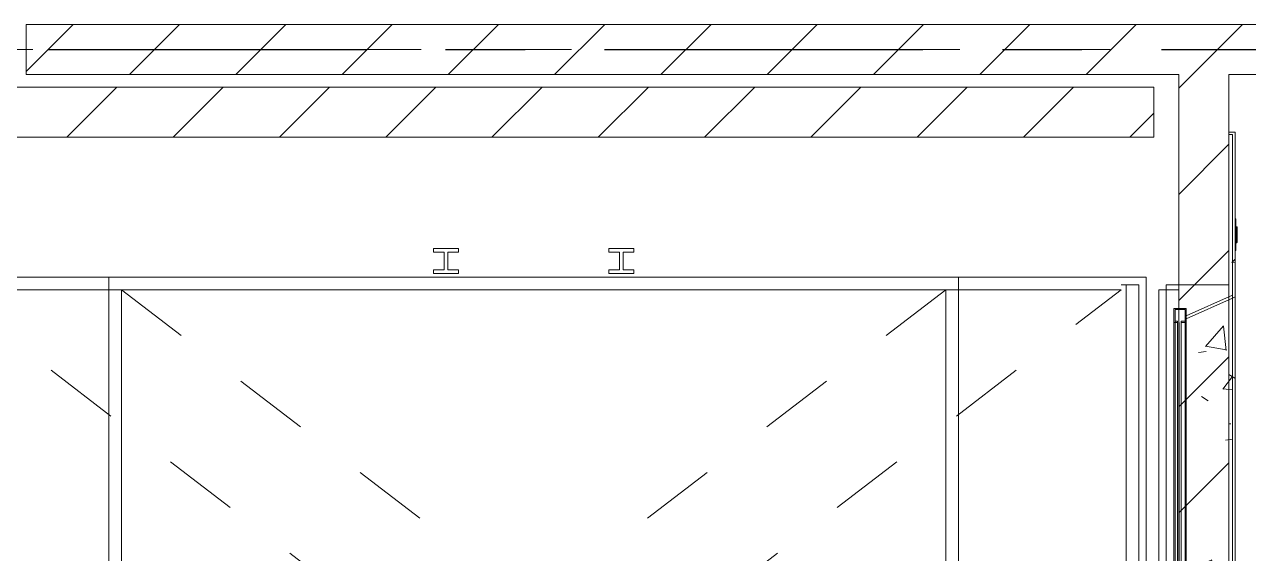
# Model space of a CAD drawing. Header units: millimetres. Extents: x -4000 to 187956, y -58990 to 162485.
# Drawn here: x 123543 to 128428, y 13437 to 15550 of the extents above; entities that cross this region are included whole.
import ezdxf

# ---------------------------------------------------------------- set-up
doc = ezdxf.new("R2010")
doc.units = ezdxf.units.MM
for name, pattern in [('Dash', [600, 300, -300]), ('Dash_2_', [635, 317.5, -317.5]), ('Grid Line', [2222.5, 1270, -317.5, 317.5, -317.5]), ('Grid Line 12_5mm', [2150, 1250, -300, 300, -300])]:
    doc.linetypes.add(name, pattern=pattern)
for name, color, linetype, lineweight in [('A-DETL-GENF', 92, 'Continuous', 9), ('A-DOOR', 31, 'Continuous', 13), ('A-DOOR-HDLN', 31, 'Dash_2_', 13), ('A-WALL', 113, 'Continuous', 13), ('A-WALL-PATT', 111, 'Continuous', 13), ('S-GRID', 1, 'Continuous', 30)]:
    doc.layers.add(name, color=color, linetype=linetype, lineweight=lineweight)
pattern_1 = [(45, (0, 0), (-212.13203, 212.13203), [])]

# ---------------------------------------------------------------- blocks, each defined once
blk = doc.blocks.new('VSC-THANG MÁY 2 - 3060x4090-335206-FFS - TANG 1')
at = {"layer": 'A-DETL-GENF', "color": 250}
for p, q in [((-1620, 2390), (-1605, 2390)), ((-1620, 2290), (-1620, 2390)), ((-1605, 2347.5), (-1605, 2390)), ((-1605, 2347.5), (-1535, 2347.5)), ((-1535, 2390), (-1535, 2347.5)), ((-1535, 2390), (-1520, 2390)), ((-1520, 2390), (-1520, 2290)), ((-1605, 2290), (-1605, 2332.5)), ((-1605, 2332.5), (-1535, 2332.5)), ((-1535, 2332.5), (-1535, 2290)), ((-1605, 2290), (-1620, 2290)), ((-1520, 2290), (-1535, 2290))]:
    blk.add_line(p, q, dxfattribs=at)
at = {"layer": 'A-DOOR', "lineweight": 9}
blk.add_line((1605, 4335), (-1455, 4335), dxfattribs=at)
at = {"layer": 'A-DOOR-HDLN', "linetype": 'Continuous', "lineweight": 9}
for p, q in [((1655, 4385), (-1505, 4385)), ((-1505, 4385), (-1505, 245)), ((-1455, 345), (-1455, 4335))]:
    blk.add_line(p, q, dxfattribs=at)
at = {"layer": 'A-DOOR-HDLN', "color": 5, "linetype": 'Dash', "lineweight": 15}
for p, q in [((-1455, 4335), (1605, 345)), ((1605, 4335), (-1455, 345))]:
    blk.add_line(p, q, dxfattribs=at)
blk = doc.blocks.new('VSC-THANG MÁY 2 - 3060x4090-V778-FFS - TANG 1')
at = {"layer": 'A-DOOR', "lineweight": 9}
h = blk.add_hatch(dxfattribs=at)
h.set_pattern_fill('FP_29', color=256, style=0, pattern_type=2)
h.set_pattern_definition([(322.528, (-12885, 108165.07), (-63.7548, -665.734), [73.55, -809.046]), (264.53, (-12885, 108165.1), (764.226, 128.79), [55.732, -613.048]), (9.565, (-12890.3, 108109.6), (700.4678, -536.9537), [64.584, -710.419]), (318.764, (-12681.8, 108165.1), (-168.169, -990.573), [109.674, -1206.419]), (6.066, (-12695.8, 108082.5), (989.697, -867.525), [97.033, -1067.36]), (260.365, (-12681.8, 108165.1), (989.706, -867.516), [83.729, -921.017]), (292.792, (-12732.6, 108072.25), (-409.058, -554.0287), [70.493, -775.42]), (233.56, (-12732.6, 108072.25), (736.752, -225.836), [57.39, -631.287]), (342.958, (-12766.7, 108026.1), (327.689, -779.8634), [64.216, -706.372]), (310.028, (-12885.01, 108165.07), (338.21994, -11.28834), [31.734, -595.261, 31.734, -1249.664]), (310.028, (-12885.01, 108165.07), (338.21994, -11.28834), [-658.73, -612.571, 31.734, -605.359]), (278.201, (-12885, 108165.07), (400.7246, -244.1681), [30.681, -324.475, 30.681, -796.312]), (278.201, (-12885, 108165.07), (400.7246, -244.1681), [-385.837, -561.556, 30.681, -204.075]), (235.11, (-12885, 108372.05), (-22.91264, -495.4734), [31.494, -207.094, 31.494, -1700.653]), (235.11, (-12885, 108372.05), (-22.91264, -495.4734), [-270.081, -712.9, 31.494, -956.259]), (224.913, (-12885, 108464.87), (101.7087, -541.2912), [31.985, -283.018, 31.985, -1182.474]), (224.913, (-12885, 108464.87), (101.7087, -541.2912), [-346.988, -470.082, 31.985, -680.407])])
h.paths.add_polyline_path([(-1433, -100), (1583, -100), (1500.6, 85), (-1350.6, 85)])
h = blk.add_hatch(dxfattribs=at)
h.set_pattern_fill('FP_30', color=256, style=0, pattern_type=2)
h.set_pattern_definition([(320, (-12885, 128264.8), (-63.7558, -728.7365), [76.2, -838.2]), (265, (-12885, 128264.8), (764.2276, 140.9716), [60.96, -670.56]), (10.451, (-12890.3, 128204.06), (700.4668, -587.77), [64.76, -712.36]), (316.184, (-12681.8, 128264.8), (-168.171, -1084.316), [114.3, -1257.3]), (6.636, (-12695.8, 128174.4), (989.71, -949.61), [97.14, -1068.54]), (261.184, (-12681.8, 128264.8), (989.701, -949.621), [91.44, -1005.84]), (291, (-12732.6, 128163.2), (-409.0606, -606.458), [76.2, -838.2]), (236, (-12732.6, 128163.2), (736.753, -247.2083), [60.96, -670.56]), (341.451, (-12766.7, 128112.65), (327.6855, -853.6683), [64.76, -712.36]), (307.5, (-12885, 128264.8), (338.2201, -12.3547), [33.528, -628.904, 33.528, -1320.292]), (307.5, (-12885, 128264.8), (338.2201, -12.3547), [-695.96, -647.192, 33.528, -639.572]), (277.5, (-12885, 128264.8), (400.7221, -267.2789), [33.528, -354.584, 33.528, -870.204]), (277.5, (-12885, 128264.8), (400.7221, -267.2789), [-421.64, -613.664, 33.528, -223.012]), (237.5, (-12885, 128491.36), (-22.91534, -542.36333), [33.528, -220.472, 33.528, -1810.512]), (237.5, (-12885, 128491.36), (-22.91534, -542.36333), [-287.528, -758.952, 33.528, -1018.032]), (227.5, (-12885, 128592.96), (101.7071, -592.517), [33.528, -296.672, 33.528, -1239.52]), (227.5, (-12885, 128592.96), (101.7071, -592.517), [-363.728, -492.76, 33.528, -713.232])])
h.paths.add_polyline_path([(-2085, -110), (2235, -110), (2235, -85), (-2085, -85)])
at = {"layer": 'A-DETL-GENF', "color": 250}
for p, q in [((1670, 2390), (1670, 2290)), ((1685, 2390), (1670, 2390)), ((1685, 2390), (1685, 2347.5)), ((1755, 2347.5), (1685, 2347.5)), ((1770, 2390), (1755, 2390)), ((1755, 2347.5), (1755, 2390)), ((1770, 2290), (1770, 2390)), ((1755, 2332.5), (1685, 2332.5)), ((1685, 2332.5), (1685, 2290)), ((1755, 2290), (1755, 2332.5)), ((1670, 2290), (1685, 2290)), ((1755, 2290), (1770, 2290))]:
    blk.add_line(p, q, dxfattribs=at)
at = {"layer": 'A-DOOR', "lineweight": 9}
blk.add_line((1605, 4335), (-1455, 4335), dxfattribs=at)
at = {"layer": 'A-DOOR', "color": 5, "lineweight": 15}
for p, q in [((-1380.9, 135), (1530.9, 135)), ((1530.9, 135), (1530.9, 115)), ((2235, -85), (2235, -110)), ((2235, -110), (-2085, -110)), ((1761.5, -110), (1761.5, -113.2)), ((1888.5, -113.2), (1761.5, -113.2)), ((1793.3, -113.2), (1793.3, -116.4)), ((1793.3, -116.4), (1797.5, -116.4)), ((1793.4, -116.4), (1793.4, -118.5)), ((1793.4, -118.5), (1794.5, -118.5)), ((1793.4, -118.5), (1856.9, -118.5)), ((1794.8, -113.2), (1794.8, -114.8)), ((1797.7, -116.4), (1802.5, -116.4)), ((1802.7, -116.4), (1809.1, -116.4)), ((1816.8, -116.4), (1809.3, -116.4)), ((1809.3, -116.4), (1816.8, -116.4)), ((1825, -116.4), (1817, -116.4)), ((1856.9, -116.4), (1825.2, -116.4)), ((1855.2, -114.8), (1855.2, -113.2)), ((1855.7, -116.4), (1856.8, -116.4)), ((1855.9, -118.5), (1856.9, -118.5)), ((1856.8, -116.4), (1856.8, -113.2)), ((1856.9, -118.5), (1856.9, -116.4)), ((1888.5, -113.2), (1888.5, -110))]:
    blk.add_line(p, q, dxfattribs=at)
at = {"layer": 'A-DOOR', "color": 171, "lineweight": 15}
for p, q in [((1525.9, 130), (-1375.9, 130)), ((1480, 130), (-1330, 130)), ((1480, 120), (-1330, 120)), ((1475, 135), (-1325, 135)), ((1475, 130), (1475, 135)), ((1475, 135), (1530.9, 135)), ((1475, 130), (1475, 135)), ((1525.9, 130), (1480, 130)), ((1480, 130), (1480, 120)), ((1525.9, 115), (1525.9, 130)), ((1525.9, 115), (1525.9, 130)), ((1530.9, 135), (1530.9, 115)), ((1530.9, 115), (1530.9, 85)), ((1530.9, 85), (-1380.9, 85)), ((1500.6, 85), (1583, -100)), ((-2085, -85), (2235, -85)), ((2225, -100), (2225, -85)), ((2225, -100), (2225, -85)), ((2235, -85), (2235, -110)), ((-2075, -100), (2225, -100)), ((1583, -100), (-1433, -100)), ((1576.5, -110), (-1426.5, -110)), ((1576.5, -110), (1572.1, -100)), ((1576.5, -110), (1572.1, -100)), ((1761.5, -110), (1576.5, -110)), ((1583, -100), (2225, -100)), ((1761.5, -110), (1888.5, -110)), ((1761.5, -110), (1761.5, -113.2)), ((1761.5, -113.2), (1793.3, -113.2)), ((1793.3, -110), (1793.3, -113.2)), ((1793.3, -113.2), (1793.3, -116.4)), ((1793.3, -116.4), (1794.3, -116.4)), ((1793.3, -116.4), (1794.3, -116.4)), ((1797.4, -116.4), (1793.4, -116.4)), ((1794.5, -116.4), (1793.4, -116.4)), ((1794.5, -118.5), (1808.6, -118.5)), ((1794.8, -110), (1794.8, -113.2)), ((1794.8, -114.8), (1795.9, -114.8)), ((1794.8, -114.8), (1798.7, -114.8)), ((1802.5, -116.4), (1797.7, -116.4)), ((1798.9, -114.8), (1802.4, -114.8)), ((1809.1, -116.4), (1802.7, -116.4)), ((1804.1, -114.8), (1809.1, -114.8)), ((1808.7, -118.5), (1806.1, -118.5)), ((1808.7, -118.5), (1806.1, -118.5)), ((1841.1, -118.5), (1809.2, -118.5)), ((1841.1, -118.5), (1809.2, -118.5)), ((1811, -114.8), (1816.8, -114.8)), ((1817, -116.4), (1825, -116.4)), ((1817.2, -114.8), (1832.8, -114.8)), ((1825.2, -116.4), (1833.2, -116.4)), ((1833.2, -114.8), (1840.1, -114.8)), ((1833.4, -116.4), (1840.9, -116.4)), ((1840.9, -114.8), (1846.3, -114.8)), ((1841.1, -116.4), (1847.5, -116.4)), ((1844.2, -118.5), (1841.7, -118.5)), ((1844.2, -118.5), (1841.7, -118.5)), ((1841.7, -118.5), (1855.9, -118.5)), ((1847.6, -114.8), (1852.7, -114.8)), ((1847.7, -116.4), (1852.5, -116.4)), ((1852.7, -116.4), (1855.7, -116.4)), ((1854.1, -114.8), (1855.2, -114.8)), ((1854.1, -114.8), (1855.2, -114.8)), ((1855.2, -113.2), (1855.2, -110)), ((1855.7, -116.4), (1856.8, -116.4)), ((1855.7, -116.4), (1856.8, -116.4)), ((1856.9, -116.4), (1855.9, -116.4)), ((1856.8, -113.2), (1856.8, -110)), ((1856.8, -113.2), (1888.5, -113.2)), ((1856.8, -116.4), (1856.8, -113.2)), ((1888.5, -110), (1888.5, -113.2)), ((2235, -110), (1888.5, -110))]:
    blk.add_line(p, q, dxfattribs=at)
at = {"layer": 'A-DOOR', "color": 161, "lineweight": 15}
for p, q in [((1480, 105), (-1330, 105)), ((1475, 120), (-1325, 120)), ((75, 115), (1475, 115)), ((1475, 113), (75, 113)), ((1475, 120), (1475, 130)), ((1475, 120), (1475, 130)), ((1480, 120), (1475, 120)), ((1475, 115), (1475, 113)), ((1480, 130), (1480, 120)), ((1480, 105), (1480, 90)), ((1525.9, 90), (1525.9, 115)), ((1525.9, 90), (1525.9, 115)), ((1530.9, 115), (1530.9, 85)), ((1525.9, 90), (-1375.9, 90)), ((1500.6, 85), (-1350.6, 85)), ((1480, 90), (-1330, 90)), ((1475, 85), (1475, 90)), ((1475, 85), (1475, 90)), ((1480, 90), (1525.9, 90)), ((1572.1, -100), (1489.7, 85)), ((1572.1, -100), (1489.7, 85)), ((1530.9, 85), (1500.6, 85)), ((1500.6, 85), (1583, -100)), ((2225, -85), (-2075, -85)), ((2235, -85), (2225, -85)), ((1793.3, -110), (1761.5, -110)), ((1793.3, -110), (1761.5, -110)), ((1793.3, -110), (1793.3, -113.2)), ((1797.5, -110), (1793.3, -110)), ((1793.3, -113.2), (1793.3, -116.4)), ((1793.3, -116.4), (1794.3, -116.4)), ((1793.3, -116.4), (1794.3, -116.4)), ((1794.8, -113.2), (1794.8, -114.8)), ((1794.8, -113.2), (1794.8, -114.8)), ((1797.3, -116.4), (1794.8, -116.4)), ((1795.9, -116.4), (1794.8, -116.4)), ((1795.9, -114.8), (1798.7, -114.8)), ((1797.3, -116.4), (1795.9, -116.4)), ((1802.5, -110), (1797.5, -110)), ((1802.4, -116.4), (1797.5, -116.4)), ((1802.4, -116.4), (1797.5, -116.4)), ((1798.9, -114.8), (1802.4, -114.8)), ((1816.8, -110), (1802.5, -110)), ((1809.1, -116.4), (1803.7, -116.4)), ((1808.6, -116.4), (1803.7, -116.4)), ((1804.1, -114.8), (1809.1, -114.8)), ((1806.1, -116.4), (1808.7, -116.4)), ((1806.1, -116.4), (1808.7, -116.4)), ((1809.2, -116.4), (1815.7, -116.4)), ((1809.2, -116.4), (1815.7, -116.4)), ((1809.3, -118.5), (1841.1, -118.5)), ((1816.8, -116.4), (1809.9, -116.4)), ((1811, -114.8), (1816.8, -114.8)), ((1840.9, -110), (1816.8, -110)), ((1816.9, -116.4), (1825, -116.4)), ((1816.9, -116.4), (1825, -116.4)), ((1817.2, -114.8), (1818.8, -114.8)), ((1825, -116.4), (1817.2, -116.4)), ((1820.8, -114.8), (1819.6, -114.8)), ((1819.6, -114.8), (1820.8, -114.8)), ((1820.8, -113.3), (1820.8, -114.8)), ((1822.5, -114.8), (1820.8, -114.8)), ((1820.8, -114.8), (1822.5, -114.8)), ((1822.5, -114.8), (1822.5, -113.2)), ((1822.5, -113.2), (1822.5, -114.8)), ((1822.5, -113.2), (1822.5, -114.8)), ((1822.5, -114.8), (1827.1, -114.8)), ((1827.1, -114.8), (1822.5, -114.8)), ((1825.2, -116.4), (1833.3, -116.4)), ((1825.2, -116.4), (1833.3, -116.4)), ((1832.8, -116.4), (1825.2, -116.4)), ((1827.5, -113.2), (1827.5, -114.4)), ((1827.5, -113.2), (1827.5, -114.4)), ((1827.5, -113.2), (1827.5, -114.4)), ((1827.5, -114.8), (1829.2, -114.8)), ((1829.2, -114.8), (1827.5, -114.8)), ((1829.2, -113.2), (1829.2, -114.8)), ((1829.2, -114.8), (1830.4, -114.8)), ((1830.4, -114.8), (1829.2, -114.8)), ((1830.4, -113.2), (1830.4, -114.8)), ((1830.4, -114.8), (1832.8, -114.8)), ((1833.2, -114.8), (1840.1, -114.8)), ((1840.1, -116.4), (1833.4, -116.4)), ((1833.5, -116.4), (1838.7, -116.4)), ((1833.5, -116.4), (1841, -116.4)), ((1838.7, -116.4), (1841, -116.4)), ((1856.8, -110), (1840.9, -110)), ((1840.9, -114.8), (1846.3, -114.8)), ((1846.3, -116.4), (1841.1, -116.4)), ((1841.7, -116.4), (1844.2, -116.4)), ((1841.7, -116.4), (1844.2, -116.4)), ((1846.3, -116.4), (1841.8, -116.4)), ((1847.6, -114.8), (1852.7, -114.8)), ((1852.7, -116.4), (1847.8, -116.4)), ((1851.1, -116.4), (1847.8, -116.4)), ((1852.7, -116.4), (1851.1, -116.4)), ((1855.2, -116.4), (1852.9, -116.4)), ((1855.2, -116.4), (1852.9, -116.4)), ((1855.2, -114.8), (1855.2, -113.2)), ((1855.2, -114.8), (1855.2, -113.2)), ((1855.7, -116.4), (1856.8, -116.4)), ((1855.7, -116.4), (1856.8, -116.4)), ((1888.5, -110), (1856.8, -110)), ((1856.8, -113.2), (1856.8, -110)), ((1888.5, -110), (1856.8, -110)), ((1856.8, -116.4), (1856.8, -113.2))]:
    blk.add_line(p, q, dxfattribs=at)
at = {"layer": 'A-DOOR', "color": 151, "lineweight": 15}
for p, q in [((1475, 105), (-1325, 105)), ((75, 115), (1475, 115)), ((75, 113), (1475, 113)), ((1475, 115), (1475, 113)), ((1475, 90), (1475, 105)), ((1475, 105), (1480, 105)), ((1475, 90), (1475, 105)), ((1480, 105), (1480, 90)), ((1489.7, 85), (-1339.7, 85)), ((1475, 85), (-1325, 85)), ((1500.6, 85), (1475, 85)), ((1489.7, 85), (1500.6, 85)), ((1794.3, -110), (1793.3, -110)), ((1794.3, -110), (1793.3, -110)), ((1793.3, -110), (1793.3, -113.2)), ((1793.3, -116.4), (1794.3, -116.4)), ((1802.4, -110), (1794.8, -110)), ((1795.9, -110), (1794.8, -110)), ((1794.8, -110), (1794.8, -113.2)), ((1794.8, -110), (1794.8, -113.2)), ((1794.8, -110), (1795.9, -110)), ((1794.8, -110), (1802.4, -110)), ((1794.8, -114.8), (1795.9, -114.8)), ((1794.8, -114.8), (1795.9, -114.8)), ((1794.8, -114.8), (1795.9, -114.8)), ((1794.8, -114.8), (1795.9, -114.8)), ((1797.4, -116.4), (1795.6, -116.4)), ((1795.6, -116.4), (1797.5, -116.4)), ((1795.6, -116.4), (1797.5, -116.4)), ((1802.5, -116.4), (1797.7, -116.4)), ((1797.7, -116.4), (1802.5, -116.4)), ((1797.7, -116.4), (1802.5, -116.4)), ((1808.6, -116.4), (1803.6, -116.4)), ((1803.6, -116.4), (1808.6, -116.4)), ((1803.6, -116.4), (1808.6, -116.4)), ((1809.1, -110), (1803.7, -110)), ((1803.7, -110), (1809.1, -110)), ((1816.8, -110), (1809.9, -110)), ((1809.9, -110), (1816.8, -110)), ((1815.6, -116.4), (1809.9, -116.4)), ((1832.8, -110), (1817.2, -110)), ((1817.2, -110), (1832.8, -110)), ((1825, -116.4), (1817.2, -116.4)), ((1819.6, -110), (1819.6, -113.2)), ((1819.6, -110), (1819.6, -113.2)), ((1819.6, -114.8), (1820.7, -114.8)), ((1820.8, -110), (1820.8, -112.6)), ((1820.8, -110), (1820.8, -112.6)), ((1822.5, -113.2), (1820.9, -113.2)), ((1820.9, -113.2), (1822.5, -113.2)), ((1821.2, -113.2), (1821.2, -114.8)), ((1822.5, -114.8), (1821.2, -114.8)), ((1821.2, -114.8), (1822.5, -114.8)), ((1822.5, -111.5), (1822.5, -110)), ((1822.5, -110), (1822.5, -111.5)), ((1822.5, -110), (1822.5, -111.5)), ((1822.5, -111.5), (1822.5, -110)), ((1822.5, -110), (1822.5, -111.5)), ((1822.5, -110), (1822.5, -111.5)), ((1822.5, -113.2), (1822.5, -111.9)), ((1822.5, -111.9), (1822.5, -113.2)), ((1822.5, -111.9), (1822.5, -113.2)), ((1822.5, -113.2), (1822.5, -111.9)), ((1822.5, -111.9), (1822.5, -113.2)), ((1822.5, -111.9), (1822.5, -113.2)), ((1822.5, -113.2), (1822.5, -114.8)), ((1822.5, -113.2), (1827.5, -113.2)), ((1827.5, -113.2), (1822.5, -113.2)), ((1822.5, -114.8), (1827.1, -114.8)), ((1832.8, -116.4), (1825.2, -116.4)), ((1827.5, -110), (1827.5, -113.2)), ((1827.5, -110), (1827.5, -113.2)), ((1827.5, -110), (1827.5, -113.2)), ((1827.5, -110), (1827.5, -113.2)), ((1827.5, -110), (1827.5, -113.2)), ((1827.5, -110), (1827.5, -113.2)), ((1827.5, -113.2), (1827.5, -114.4)), ((1827.5, -114.8), (1828.8, -114.8)), ((1828.8, -114.8), (1827.5, -114.8)), ((1827.6, -113.2), (1829.1, -113.2)), ((1829.1, -113.2), (1827.6, -113.2)), ((1828.8, -113.4), (1828.8, -114.8)), ((1829.2, -110), (1829.2, -112.2)), ((1829.2, -110), (1829.2, -112.2)), ((1829.2, -113.2), (1830.4, -113.2)), ((1830.4, -113.2), (1829.2, -113.2)), ((1829.3, -114.8), (1830.4, -114.8)), ((1830.4, -110), (1830.4, -111.5)), ((1830.4, -110), (1830.4, -111.5)), ((1840.1, -110), (1833.2, -110)), ((1833.2, -110), (1840.1, -110)), ((1840.1, -116.4), (1833.4, -116.4)), ((1846.3, -110), (1840.9, -110)), ((1840.9, -110), (1846.3, -110)), ((1846.4, -116.4), (1841.7, -116.4)), ((1841.8, -116.4), (1846.4, -116.4)), ((1841.8, -116.4), (1846.4, -116.4)), ((1855.2, -110), (1847.6, -110)), ((1847.6, -110), (1855.2, -110)), ((1852.5, -116.4), (1847.6, -116.4)), ((1847.7, -116.4), (1852.5, -116.4)), ((1847.7, -116.4), (1852.5, -116.4)), ((1854.4, -116.4), (1852.7, -116.4)), ((1852.7, -116.4), (1854.4, -116.4)), ((1852.7, -116.4), (1854.4, -116.4)), ((1855.2, -110), (1854.1, -110)), ((1854.1, -110), (1855.2, -110)), ((1854.1, -114.8), (1855.2, -114.8)), ((1854.1, -114.8), (1855.2, -114.8)), ((1854.1, -114.8), (1855.2, -114.8)), ((1854.1, -114.8), (1855.2, -114.8)), ((1855.2, -113.2), (1855.2, -111)), ((1855.2, -113.2), (1855.2, -111)), ((1856.8, -110), (1855.7, -110)), ((1856.8, -110), (1855.7, -110)), ((1855.7, -116.4), (1856.8, -116.4)), ((1856.8, -113.2), (1856.8, -110))]:
    blk.add_line(p, q, dxfattribs=at)
at = {"layer": 'A-DOOR', "color": 255, "lineweight": 15}
for p, q in [((1794.3, -110), (1793.3, -110)), ((1794.3, -110), (1793.3, -110)), ((1794.8, -113.2), (1794.8, -114.8)), ((1795.9, -116.4), (1794.8, -116.4)), ((1795.9, -116.4), (1794.8, -116.4)), ((1798.9, -110), (1795.9, -110)), ((1795.9, -110), (1798.9, -110)), ((1797.3, -116.4), (1795.9, -116.4)), ((1797.3, -116.4), (1795.9, -116.4)), ((1797.3, -114.8), (1798.7, -114.8)), ((1797.3, -114.8), (1798.7, -114.8)), ((1798.9, -116.4), (1797.5, -116.4)), ((1798.9, -116.4), (1797.5, -116.4)), ((1802.4, -110), (1798.9, -110)), ((1798.9, -110), (1802.4, -110)), ((1798.9, -114.8), (1802.4, -114.8)), ((1798.9, -114.8), (1802.4, -114.8)), ((1802.4, -116.4), (1798.9, -116.4)), ((1802.4, -116.4), (1798.9, -116.4)), ((1809.1, -110), (1803.7, -110)), ((1803.7, -110), (1809.1, -110)), ((1808.6, -116.4), (1803.7, -116.4)), ((1808.7, -116.4), (1804.4, -116.4)), ((1805.1, -114.8), (1809.1, -114.8)), ((1805.1, -114.8), (1809.1, -114.8)), ((1816.8, -110), (1809.9, -110)), ((1809.9, -110), (1816.8, -110)), ((1815.6, -116.4), (1809.9, -116.4)), ((1809.9, -116.4), (1815.6, -116.4)), ((1809.9, -116.4), (1815.6, -116.4)), ((1811.7, -114.8), (1816.8, -114.8)), ((1811.7, -114.8), (1816.8, -114.8)), ((1819.6, -110), (1817.2, -110)), ((1817.2, -110), (1819.6, -110)), ((1817.2, -114.8), (1818.8, -114.8)), ((1817.2, -114.8), (1818.8, -114.8)), ((1825, -116.4), (1817.2, -116.4)), ((1817.2, -116.4), (1825, -116.4)), ((1817.2, -116.4), (1825, -116.4)), ((1820.8, -110), (1819.6, -110)), ((1819.6, -110), (1820.8, -110)), ((1820.8, -110), (1819.6, -110)), ((1819.6, -110), (1820.8, -110)), ((1822.5, -110), (1820.8, -110)), ((1820.8, -110), (1822.5, -110)), ((1822.5, -110), (1820.8, -110)), ((1820.8, -110), (1822.5, -110)), ((1821.2, -110), (1821.2, -112.3)), ((1821.2, -110), (1821.2, -112.3)), ((1822.5, -113.2), (1821.2, -113.2)), ((1821.2, -113.2), (1822.5, -113.2)), ((1822.5, -114.8), (1821.2, -114.8)), ((1821.2, -114.8), (1822.5, -114.8)), ((1822.5, -110), (1827.5, -110)), ((1827.5, -110), (1822.5, -110)), ((1822.5, -110), (1822.5, -111.5)), ((1822.5, -110), (1827.5, -110)), ((1827.5, -110), (1822.5, -110)), ((1822.5, -110), (1822.5, -111.5)), ((1822.5, -111.9), (1822.5, -113.2)), ((1822.5, -111.9), (1822.5, -113.2)), ((1822.5, -113.2), (1822.5, -114.8)), ((1825, -116.4), (1825, -114.8)), ((1832.8, -116.4), (1825.2, -116.4)), ((1825.2, -116.4), (1832.8, -116.4)), ((1825.2, -116.4), (1832.8, -116.4)), ((1827.5, -110), (1829.2, -110)), ((1829.2, -110), (1827.5, -110)), ((1827.5, -110), (1827.5, -113.2)), ((1827.5, -110), (1829.2, -110)), ((1829.2, -110), (1827.5, -110)), ((1827.5, -110), (1827.5, -113.2)), ((1827.5, -113.2), (1827.5, -114.4)), ((1827.5, -114.8), (1828.8, -114.8)), ((1828.8, -114.8), (1827.5, -114.8)), ((1828.8, -110), (1828.8, -112.5)), ((1828.8, -110), (1828.8, -112.5)), ((1829.2, -110), (1830.4, -110)), ((1830.4, -110), (1829.2, -110)), ((1829.2, -110), (1830.4, -110)), ((1830.4, -110), (1829.2, -110)), ((1832.8, -110), (1830.4, -110)), ((1830.4, -110), (1832.8, -110)), ((1830.4, -114.8), (1832.8, -114.8)), ((1830.4, -114.8), (1832.8, -114.8)), ((1840.1, -110), (1833.2, -110)), ((1833.2, -110), (1840.1, -110)), ((1833.2, -114.8), (1834.7, -114.8)), ((1833.2, -114.8), (1834.7, -114.8)), ((1840.1, -116.4), (1833.4, -116.4)), ((1833.4, -116.4), (1840.1, -116.4)), ((1833.4, -116.4), (1840.1, -116.4)), ((1835.2, -114.8), (1840.1, -114.8)), ((1835.2, -114.8), (1840.1, -114.8)), ((1846.3, -110), (1840.9, -110)), ((1840.9, -110), (1846.3, -110)), ((1845.6, -116.4), (1841.7, -116.4)), ((1846.3, -116.4), (1841.8, -116.4)), ((1842.7, -114.8), (1846.3, -114.8)), ((1842.7, -114.8), (1846.3, -114.8)), ((1845.6, -114.8), (1845.6, -116.4)), ((1851.1, -110), (1847.6, -110)), ((1847.6, -110), (1851.1, -110)), ((1847.7, -114.8), (1851.1, -114.8)), ((1847.7, -114.8), (1851.1, -114.8)), ((1851.1, -116.4), (1847.8, -116.4)), ((1851.1, -116.4), (1847.8, -116.4)), ((1854.1, -110), (1851.1, -110)), ((1851.1, -110), (1854.1, -110)), ((1852.7, -116.4), (1851.1, -116.4)), ((1852.7, -116.4), (1851.1, -116.4)), ((1854.1, -116.4), (1852.9, -116.4)), ((1854.1, -116.4), (1852.9, -116.4)), ((1855.2, -116.4), (1854.1, -116.4)), ((1855.2, -116.4), (1854.1, -116.4)), ((1855.2, -114.8), (1855.2, -113.2)), ((1856.8, -110), (1855.7, -110)), ((1856.8, -110), (1855.7, -110))]:
    blk.add_line(p, q, dxfattribs=at)
at = {"layer": 'A-DOOR', "color": 50, "lineweight": 15}
for p, q in [((1794.3, -110), (1793.3, -110)), ((1795.9, -110), (1794.8, -110)), ((1795.9, -110), (1794.8, -110)), ((1795.9, -110), (1794.8, -110)), ((1795.9, -110), (1794.8, -110)), ((1794.8, -110), (1795.9, -110)), ((1794.8, -110), (1795.9, -110)), ((1794.8, -110), (1794.8, -113.2)), ((1795.9, -110), (1794.8, -110)), ((1795.9, -110), (1794.8, -110)), ((1794.8, -110), (1795.9, -110)), ((1794.8, -110), (1795.9, -110)), ((1794.8, -114.8), (1795.9, -114.8)), ((1794.8, -114.8), (1795.9, -114.8)), ((1797.3, -116.4), (1794.8, -116.4)), ((1797.3, -116.4), (1794.8, -116.4)), ((1797.5, -110), (1795.6, -110)), ((1797.5, -110), (1795.6, -110)), ((1802.5, -110), (1795.6, -110)), ((1797.5, -110), (1795.6, -110)), ((1797.5, -110), (1795.6, -110)), ((1795.6, -116.4), (1797.5, -116.4)), ((1795.6, -116.4), (1797.5, -116.4)), ((1795.6, -116.4), (1797.5, -116.4)), ((1802.5, -110), (1795.9, -110)), ((1802.4, -110), (1795.9, -110)), ((1798.9, -110), (1795.9, -110)), ((1802.4, -110), (1795.9, -110)), ((1798.9, -110), (1795.9, -110)), ((1795.9, -110), (1798.9, -110)), ((1795.9, -110), (1798.9, -110)), ((1798.9, -110), (1795.9, -110)), ((1798.9, -110), (1795.9, -110)), ((1795.9, -110), (1798.9, -110)), ((1795.9, -110), (1798.9, -110)), ((1802.5, -110), (1795.9, -110)), ((1797.3, -114.8), (1798.7, -114.8)), ((1797.3, -114.8), (1798.7, -114.8)), ((1797.3, -114.8), (1798.7, -114.8)), ((1797.3, -114.8), (1798.7, -114.8)), ((1802.5, -110), (1797.5, -110)), ((1802.5, -110), (1797.5, -110)), ((1802.5, -110), (1797.5, -110)), ((1802.5, -110), (1797.5, -110)), ((1797.5, -113.2), (1798.9, -113.2)), ((1802.4, -116.4), (1797.5, -116.4)), ((1802.4, -116.4), (1797.5, -116.4)), ((1797.7, -116.4), (1802.5, -116.4)), ((1797.7, -116.4), (1802.5, -116.4)), ((1797.7, -116.4), (1802.5, -116.4)), ((1802.4, -110), (1798.9, -110)), ((1802.4, -110), (1798.9, -110)), ((1798.9, -110), (1802.4, -110)), ((1798.9, -110), (1802.4, -110)), ((1802.4, -110), (1798.9, -110)), ((1802.4, -110), (1798.9, -110)), ((1798.9, -110), (1802.4, -110)), ((1798.9, -110), (1802.4, -110)), ((1798.9, -114.8), (1802.4, -114.8)), ((1798.9, -114.8), (1802.4, -114.8)), ((1798.9, -114.8), (1802.4, -114.8)), ((1798.9, -114.8), (1802.4, -114.8)), ((1801.3, -113.2), (1802.5, -113.2)), ((1809.1, -110), (1803.6, -110)), ((1809.1, -110), (1803.6, -110)), ((1809.1, -110), (1803.6, -110)), ((1809.1, -110), (1803.6, -110)), ((1809.1, -110), (1803.6, -110)), ((1809.1, -110), (1803.7, -110)), ((1809.1, -110), (1803.7, -110)), ((1809.1, -110), (1803.7, -110)), ((1809.1, -110), (1803.7, -110)), ((1809.1, -110), (1803.7, -110)), ((1803.7, -110), (1809.1, -110)), ((1803.7, -110), (1809.1, -110)), ((1809.1, -110), (1803.7, -110)), ((1809.1, -110), (1803.7, -110)), ((1803.7, -110), (1809.1, -110)), ((1803.7, -110), (1809.1, -110)), ((1809.1, -110), (1803.7, -110)), ((1804.2, -116.4), (1808.6, -116.4)), ((1804.2, -116.4), (1808.6, -116.4)), ((1804.2, -116.4), (1808.6, -116.4)), ((1808.6, -116.4), (1804.3, -116.4)), ((1808.6, -116.4), (1804.3, -116.4)), ((1808.6, -116.4), (1804.3, -116.4)), ((1804.4, -113.2), (1805.8, -113.2)), ((1805.8, -113.2), (1804.4, -113.2)), ((1804.4, -113.2), (1805.8, -113.2)), ((1805.8, -113.2), (1804.4, -113.2)), ((1804.4, -113.2), (1805.8, -113.2)), ((1808.7, -116.4), (1804.4, -116.4)), ((1804.4, -116.4), (1808.7, -116.4)), ((1804.4, -116.4), (1808.7, -116.4)), ((1805.1, -114.8), (1809.1, -114.8)), ((1805.1, -114.8), (1809.1, -114.8)), ((1805.1, -114.8), (1809.1, -114.8)), ((1805.1, -114.8), (1809.1, -114.8)), ((1806.8, -113.2), (1809.1, -113.2)), ((1809.1, -113.2), (1806.8, -113.2)), ((1806.8, -113.2), (1809.1, -113.2)), ((1809.1, -113.2), (1806.8, -113.2)), ((1806.8, -113.2), (1809.1, -113.2)), ((1816.8, -110), (1809.9, -110)), ((1816.8, -110), (1809.9, -110)), ((1816.8, -110), (1809.9, -110)), ((1816.8, -110), (1809.9, -110)), ((1816.8, -110), (1809.9, -110)), ((1816.8, -110), (1809.9, -110)), ((1816.8, -110), (1809.9, -110)), ((1809.9, -110), (1816.8, -110)), ((1809.9, -110), (1816.8, -110)), ((1816.8, -110), (1809.9, -110)), ((1816.8, -110), (1809.9, -110)), ((1816.8, -110), (1809.9, -110)), ((1816.8, -110), (1809.9, -110)), ((1816.8, -110), (1809.9, -110)), ((1809.9, -110), (1816.8, -110)), ((1809.9, -110), (1816.8, -110)), ((1816.8, -110), (1809.9, -110)), ((1809.9, -113.2), (1812.3, -113.2)), ((1812.3, -113.2), (1809.9, -113.2)), ((1809.9, -113.2), (1812.3, -113.2)), ((1812.3, -113.2), (1809.9, -113.2)), ((1809.9, -113.2), (1812.3, -113.2)), ((1815.7, -116.4), (1809.9, -116.4)), ((1809.9, -116.4), (1815.7, -116.4)), ((1815.7, -116.4), (1809.9, -116.4)), ((1809.9, -116.4), (1815.7, -116.4)), ((1809.9, -116.4), (1815.6, -116.4)), ((1815.6, -116.4), (1809.9, -116.4)), ((1815.6, -116.4), (1809.9, -116.4)), ((1809.9, -116.4), (1815.6, -116.4)), ((1809.9, -116.4), (1815.6, -116.4)), ((1815.6, -116.4), (1809.9, -116.4)), ((1815.6, -116.4), (1809.9, -116.4)), ((1811.7, -114.8), (1816.8, -114.8)), ((1811.7, -114.8), (1816.8, -114.8)), ((1811.7, -114.8), (1816.8, -114.8)), ((1811.7, -114.8), (1816.8, -114.8)), ((1813.6, -113.2), (1816.8, -113.2)), ((1816.8, -113.2), (1813.6, -113.2)), ((1813.6, -113.2), (1816.8, -113.2)), ((1816.8, -113.2), (1813.6, -113.2)), ((1813.6, -113.2), (1816.8, -113.2)), ((1819.6, -110), (1817.2, -110)), ((1819.6, -110), (1817.2, -110)), ((1819.6, -110), (1817.2, -110)), ((1819.6, -110), (1817.2, -110)), ((1819.6, -110), (1817.2, -110)), ((1819.6, -110), (1817.2, -110)), ((1819.6, -110), (1817.2, -110)), ((1817.2, -110), (1819.6, -110)), ((1817.2, -110), (1819.6, -110)), ((1819.6, -110), (1817.2, -110)), ((1819.6, -110), (1817.2, -110)), ((1819.6, -110), (1817.2, -110)), ((1819.6, -110), (1817.2, -110)), ((1819.6, -110), (1817.2, -110)), ((1817.2, -110), (1819.6, -110)), ((1817.2, -110), (1819.6, -110)), ((1819.6, -110), (1817.2, -110)), ((1817.2, -113.2), (1819.6, -113.2)), ((1819.6, -113.2), (1817.2, -113.2)), ((1817.2, -113.2), (1819.6, -113.2)), ((1819.6, -113.2), (1817.2, -113.2)), ((1817.2, -113.2), (1819.6, -113.2)), ((1817.2, -114.8), (1818.8, -114.8)), ((1817.2, -114.8), (1818.8, -114.8)), ((1817.2, -114.8), (1818.8, -114.8)), ((1817.2, -114.8), (1818.8, -114.8)), ((1825, -116.4), (1817.2, -116.4)), ((1817.2, -116.4), (1825, -116.4)), ((1825, -116.4), (1817.2, -116.4)), ((1817.2, -116.4), (1825, -116.4)), ((1817.2, -116.4), (1825, -116.4)), ((1825, -116.4), (1817.2, -116.4)), ((1825, -116.4), (1817.2, -116.4)), ((1817.2, -116.4), (1825, -116.4)), ((1817.2, -116.4), (1825, -116.4)), ((1825, -116.4), (1817.2, -116.4)), ((1825, -116.4), (1817.2, -116.4)), ((1820.7, -110), (1819.6, -110)), ((1820.8, -110), (1819.6, -110)), ((1820.7, -110), (1819.6, -110)), ((1820.7, -110), (1819.6, -110)), ((1820.7, -110), (1819.6, -110)), ((1820.7, -110), (1819.6, -110)), ((1820.7, -110), (1819.6, -110)), ((1820.7, -110), (1819.6, -110)), ((1819.6, -110), (1820.7, -110)), ((1819.6, -110), (1820.7, -110)), ((1820.7, -110), (1819.6, -110)), ((1819.6, -110), (1820.7, -110)), ((1820.7, -110), (1819.6, -110)), ((1820.7, -110), (1819.6, -110)), ((1820.7, -110), (1819.6, -110)), ((1820.7, -110), (1819.6, -110)), ((1819.6, -110), (1820.7, -110)), ((1819.6, -110), (1820.7, -110)), ((1820.8, -110), (1819.6, -110)), ((1819.6, -114.8), (1820.7, -114.8)), ((1819.6, -114.8), (1820.7, -114.8)), ((1819.6, -114.8), (1820.7, -114.8)), ((1819.6, -114.8), (1820.7, -114.8)), ((1819.6, -114.8), (1820.7, -114.8)), ((1819.6, -114.8), (1820.7, -114.8)), ((1822.5, -110), (1821.2, -110)), ((1822.5, -110), (1821.2, -110)), ((1821.2, -110), (1822.5, -110)), ((1822.5, -110), (1821.2, -110)), ((1821.2, -110), (1822.5, -110)), ((1822.5, -110), (1821.2, -110)), ((1822.5, -110), (1821.2, -110)), ((1821.2, -110), (1822.5, -110)), ((1822.5, -110), (1821.2, -110)), ((1821.2, -110), (1822.5, -110)), ((1822.5, -110), (1821.2, -110)), ((1822.5, -110), (1821.2, -110)), ((1822.5, -110), (1821.2, -110)), ((1822.5, -110), (1821.2, -110)), ((1822.5, -110), (1821.2, -110)), ((1822.5, -110), (1821.2, -110)), ((1821.2, -110), (1822.5, -110)), ((1821.2, -110), (1822.5, -110)), ((1822.5, -110), (1821.2, -110)), ((1821.2, -110), (1822.5, -110)), ((1822.5, -110), (1821.2, -110)), ((1822.5, -110), (1821.2, -110)), ((1822.5, -110), (1821.2, -110)), ((1822.5, -110), (1821.2, -110)), ((1821.2, -110), (1822.5, -110)), ((1821.2, -110), (1822.5, -110)), ((1822.5, -110), (1821.2, -110)), ((1821.2, -113.2), (1822.5, -113.2)), ((1822.5, -113.2), (1821.2, -113.2)), ((1821.2, -113.2), (1822.5, -113.2)), ((1822.5, -113.2), (1821.2, -113.2)), ((1821.2, -113.2), (1822.5, -113.2)), ((1822.5, -113.2), (1821.2, -113.2)), ((1821.2, -113.2), (1822.5, -113.2)), ((1821.2, -114.8), (1822.5, -114.8)), ((1821.2, -114.8), (1822.5, -114.8)), ((1821.2, -114.8), (1822.5, -114.8)), ((1821.2, -114.8), (1822.5, -114.8)), ((1821.2, -114.8), (1822.5, -114.8)), ((1821.2, -114.8), (1822.5, -114.8)), ((1821.2, -114.8), (1822.5, -114.8)), ((1825, -110), (1822.5, -110)), ((1822.5, -110), (1822.5, -111.5)), ((1822.5, -110), (1822.5, -111.5)), ((1827.5, -110), (1822.5, -110)), ((1822.5, -110), (1822.5, -111.5)), ((1822.5, -110), (1822.5, -111.5)), ((1825, -110), (1822.5, -110)), ((1825, -110), (1822.5, -110)), ((1825, -110), (1822.5, -110)), ((1825, -110), (1822.5, -110)), ((1825, -110), (1822.5, -110)), ((1825, -110), (1822.5, -110)), ((1822.5, -110), (1825, -110)), ((1822.5, -110), (1825, -110)), ((1825, -110), (1822.5, -110)), ((1822.5, -110), (1825, -110)), ((1827.5, -110), (1822.5, -110)), ((1827.5, -110), (1822.5, -110)), ((1825, -110), (1822.5, -110)), ((1825, -110), (1822.5, -110)), ((1822.5, -110), (1825, -110)), ((1822.5, -110), (1827.5, -110)), ((1827.5, -110), (1822.5, -110)), ((1822.5, -111.9), (1822.5, -113.2)), ((1822.5, -111.9), (1822.5, -113.2)), ((1822.5, -111.9), (1822.5, -113.2)), ((1822.5, -111.9), (1822.5, -113.2)), ((1822.5, -113.2), (1822.5, -114.8)), ((1822.5, -113.2), (1827.5, -113.2)), ((1825, -113.2), (1822.5, -113.2)), ((1822.5, -113.2), (1827.5, -113.2)), ((1827.5, -113.2), (1822.5, -113.2)), ((1822.5, -113.2), (1825, -113.2)), ((1822.5, -114.8), (1825, -114.8)), ((1822.5, -114.8), (1827, -114.8)), ((1822.5, -114.8), (1825, -114.8)), ((1822.5, -114.8), (1827, -114.8)), ((1822.5, -114.8), (1825, -114.8)), ((1822.5, -114.8), (1825, -114.8)), ((1827.5, -110), (1825, -110)), ((1827.5, -110), (1825, -110)), ((1827.5, -110), (1825, -110)), ((1827.5, -110), (1825, -110)), ((1827.5, -110), (1825, -110)), ((1827.5, -110), (1825, -110)), ((1827.5, -110), (1825, -110)), ((1825, -110), (1827.5, -110)), ((1825, -110), (1827.5, -110)), ((1827.5, -110), (1825, -110)), ((1825, -110), (1827.5, -110)), ((1827.5, -110), (1825, -110)), ((1827.5, -110), (1825, -110)), ((1825, -110), (1827.5, -110)), ((1827.5, -113.2), (1825, -113.2)), ((1825, -114.8), (1825, -113.2)), ((1825, -113.2), (1827.5, -113.2)), ((1825, -114.8), (1825, -113.2)), ((1825, -116.4), (1825, -114.8)), ((1825, -114.8), (1827, -114.8)), ((1825, -114.8), (1827, -114.8)), ((1825, -114.8), (1827, -114.8)), ((1825, -114.8), (1827, -114.8)), ((1825.2, -116.4), (1832.8, -116.4)), ((1832.8, -116.4), (1825.2, -116.4)), ((1825.2, -116.4), (1832.8, -116.4)), ((1832.8, -116.4), (1825.2, -116.4)), ((1825.2, -116.4), (1832.8, -116.4)), ((1832.8, -116.4), (1825.2, -116.4)), ((1832.8, -116.4), (1825.2, -116.4)), ((1825.2, -116.4), (1832.8, -116.4)), ((1825.2, -116.4), (1832.8, -116.4)), ((1832.8, -116.4), (1825.2, -116.4)), ((1832.8, -116.4), (1825.2, -116.4)), ((1828.8, -110), (1827.5, -110)), ((1827.5, -110), (1828.8, -110)), ((1828.8, -110), (1827.5, -110)), ((1827.5, -110), (1828.8, -110)), ((1828.8, -110), (1827.5, -110)), ((1827.5, -110), (1827.5, -113.2)), ((1827.5, -110), (1827.5, -113.2)), ((1828.8, -110), (1827.5, -110)), ((1827.5, -110), (1828.8, -110)), ((1828.8, -110), (1827.5, -110)), ((1827.5, -110), (1828.8, -110)), ((1828.8, -110), (1827.5, -110)), ((1827.5, -110), (1827.5, -113.2)), ((1827.5, -110), (1827.5, -113.2)), ((1828.8, -110), (1827.5, -110)), ((1828.8, -110), (1827.5, -110)), ((1828.8, -110), (1827.5, -110)), ((1828.8, -110), (1827.5, -110)), ((1828.8, -110), (1827.5, -110)), ((1828.8, -110), (1827.5, -110)), ((1827.5, -110), (1828.8, -110)), ((1827.5, -110), (1828.8, -110)), ((1828.8, -110), (1827.5, -110)), ((1827.5, -110), (1828.8, -110)), ((1828.8, -110), (1827.5, -110)), ((1828.8, -110), (1827.5, -110)), ((1828.8, -110), (1827.5, -110)), ((1828.8, -110), (1827.5, -110)), ((1827.5, -110), (1828.8, -110)), ((1827.5, -110), (1828.8, -110)), ((1828.8, -110), (1827.5, -110)), ((1827.5, -113.2), (1827.5, -114.4)), ((1827.5, -114.8), (1828.8, -114.8)), ((1827.5, -114.8), (1828.8, -114.8)), ((1827.5, -114.8), (1828.8, -114.8)), ((1827.5, -114.8), (1828.8, -114.8)), ((1827.5, -114.8), (1828.8, -114.8)), ((1827.5, -114.8), (1828.8, -114.8)), ((1827.5, -114.8), (1828.8, -114.8)), ((1830.4, -110), (1829.2, -110)), ((1830.4, -110), (1829.2, -110)), ((1829.2, -113.2), (1830.4, -113.2)), ((1829.2, -113.2), (1830.4, -113.2)), ((1830.4, -113.2), (1829.2, -113.2)), ((1829.2, -113.2), (1830.4, -113.2)), ((1830.4, -113.2), (1829.2, -113.2)), ((1830.4, -110), (1829.3, -110)), ((1830.4, -110), (1829.3, -110)), ((1830.4, -110), (1829.3, -110)), ((1830.4, -110), (1829.3, -110)), ((1830.4, -110), (1829.3, -110)), ((1830.4, -110), (1829.3, -110)), ((1830.4, -110), (1829.3, -110)), ((1829.3, -110), (1830.4, -110)), ((1829.3, -110), (1830.4, -110)), ((1830.4, -110), (1829.3, -110)), ((1829.3, -110), (1830.4, -110)), ((1830.4, -110), (1829.3, -110)), ((1830.4, -110), (1829.3, -110)), ((1830.4, -110), (1829.3, -110)), ((1830.4, -110), (1829.3, -110)), ((1829.3, -110), (1830.4, -110)), ((1829.3, -110), (1830.4, -110)), ((1829.3, -114.8), (1830.4, -114.8)), ((1829.3, -114.8), (1830.4, -114.8)), ((1829.3, -114.8), (1830.4, -114.8)), ((1829.3, -114.8), (1830.4, -114.8)), ((1829.3, -114.8), (1830.4, -114.8)), ((1829.3, -114.8), (1830.4, -114.8)), ((1832.8, -110), (1830.4, -110)), ((1832.8, -110), (1830.4, -110)), ((1832.8, -110), (1830.4, -110)), ((1832.8, -110), (1830.4, -110)), ((1832.8, -110), (1830.4, -110)), ((1832.8, -110), (1830.4, -110)), ((1832.8, -110), (1830.4, -110)), ((1830.4, -110), (1832.8, -110)), ((1830.4, -110), (1832.8, -110)), ((1832.8, -110), (1830.4, -110)), ((1832.8, -110), (1830.4, -110)), ((1832.8, -110), (1830.4, -110)), ((1832.8, -110), (1830.4, -110)), ((1832.8, -110), (1830.4, -110)), ((1830.4, -110), (1832.8, -110)), ((1830.4, -110), (1832.8, -110)), ((1832.8, -110), (1830.4, -110)), ((1830.4, -113.2), (1832.8, -113.2)), ((1830.4, -113.2), (1832.8, -113.2)), ((1832.8, -113.2), (1830.4, -113.2)), ((1830.4, -113.2), (1832.8, -113.2)), ((1832.8, -113.2), (1830.4, -113.2)), ((1830.4, -114.8), (1832.8, -114.8)), ((1830.4, -114.8), (1832.8, -114.8)), ((1830.4, -114.8), (1832.8, -114.8)), ((1830.4, -114.8), (1832.8, -114.8)), ((1840.1, -110), (1833.2, -110)), ((1840.1, -110), (1833.2, -110)), ((1840.1, -110), (1833.2, -110)), ((1840.1, -110), (1833.2, -110)), ((1840.1, -110), (1833.2, -110)), ((1840.1, -110), (1833.2, -110)), ((1840.1, -110), (1833.2, -110)), ((1833.2, -110), (1840.1, -110)), ((1833.2, -110), (1840.1, -110)), ((1840.1, -110), (1833.2, -110)), ((1840.1, -110), (1833.2, -110)), ((1840.1, -110), (1833.2, -110)), ((1840.1, -110), (1833.2, -110)), ((1840.1, -110), (1833.2, -110)), ((1833.2, -110), (1840.1, -110)), ((1833.2, -110), (1840.1, -110)), ((1840.1, -110), (1833.2, -110)), ((1833.2, -113.2), (1836.4, -113.2)), ((1833.2, -113.2), (1836.4, -113.2)), ((1836.4, -113.2), (1833.2, -113.2)), ((1833.2, -113.2), (1836.4, -113.2)), ((1836.4, -113.2), (1833.2, -113.2)), ((1833.2, -114.8), (1834.7, -114.8)), ((1833.2, -114.8), (1834.7, -114.8)), ((1833.2, -114.8), (1834.7, -114.8)), ((1833.2, -114.8), (1834.7, -114.8)), ((1833.4, -116.4), (1840.1, -116.4)), ((1840.1, -116.4), (1833.4, -116.4)), ((1833.4, -116.4), (1840.1, -116.4)), ((1840.1, -116.4), (1833.4, -116.4)), ((1833.4, -116.4), (1840.1, -116.4)), ((1840.1, -116.4), (1833.4, -116.4)), ((1840.1, -116.4), (1833.4, -116.4)), ((1833.4, -116.4), (1840.1, -116.4)), ((1833.4, -116.4), (1840.1, -116.4)), ((1840.1, -116.4), (1833.4, -116.4)), ((1840.1, -116.4), (1833.4, -116.4)), ((1835.2, -114.8), (1840.1, -114.8)), ((1835.2, -114.8), (1840.1, -114.8)), ((1835.2, -114.8), (1840.1, -114.8)), ((1835.2, -114.8), (1840.1, -114.8)), ((1837, -113.2), (1840.1, -113.2)), ((1837, -113.2), (1840.1, -113.2)), ((1840.1, -113.2), (1837, -113.2)), ((1837, -113.2), (1840.1, -113.2)), ((1840.1, -113.2), (1837, -113.2)), ((1846.3, -110), (1840.9, -110)), ((1846.3, -110), (1840.9, -110)), ((1846.3, -110), (1840.9, -110)), ((1846.3, -110), (1840.9, -110)), ((1846.3, -110), (1840.9, -110)), ((1846.4, -110), (1840.9, -110)), ((1846.4, -110), (1840.9, -110)), ((1840.9, -110), (1846.3, -110)), ((1840.9, -110), (1846.3, -110)), ((1846.4, -110), (1840.9, -110)), ((1846.3, -110), (1840.9, -110)), ((1846.3, -110), (1840.9, -110)), ((1846.4, -110), (1840.9, -110)), ((1846.4, -110), (1840.9, -110)), ((1840.9, -110), (1846.3, -110)), ((1840.9, -110), (1846.3, -110)), ((1846.3, -110), (1840.9, -110)), ((1840.9, -113.2), (1842.2, -113.2)), ((1840.9, -113.2), (1842.2, -113.2)), ((1842.2, -113.2), (1840.9, -113.2)), ((1840.9, -113.2), (1842.2, -113.2)), ((1842.2, -113.2), (1840.9, -113.2)), ((1841.7, -116.4), (1845.6, -116.4)), ((1845.6, -116.4), (1841.7, -116.4)), ((1841.7, -116.4), (1845.6, -116.4)), ((1841.8, -116.4), (1845.8, -116.4)), ((1845.7, -116.4), (1841.8, -116.4)), ((1841.8, -116.4), (1845.8, -116.4)), ((1841.8, -116.4), (1845.8, -116.4)), ((1845.7, -116.4), (1841.8, -116.4)), ((1845.7, -116.4), (1841.8, -116.4)), ((1842.7, -114.8), (1845.7, -114.8)), ((1842.7, -114.8), (1845.7, -114.8)), ((1842.7, -114.8), (1845.7, -114.8)), ((1842.7, -114.8), (1845.7, -114.8)), ((1844.2, -113.2), (1845.6, -113.2)), ((1844.2, -113.2), (1845.6, -113.2)), ((1845.6, -113.2), (1844.2, -113.2)), ((1844.2, -113.2), (1845.6, -113.2)), ((1845.6, -113.2), (1844.2, -113.2)), ((1845.6, -113.2), (1845.6, -114.8)), ((1845.6, -113.2), (1845.6, -114.8)), ((1845.6, -114.8), (1845.6, -116.4)), ((1854.1, -110), (1847.5, -110)), ((1852.5, -110), (1847.5, -110)), ((1852.5, -110), (1847.5, -110)), ((1852.5, -110), (1847.5, -110)), ((1852.5, -110), (1847.5, -110)), ((1852.5, -110), (1847.5, -110)), ((1854.1, -110), (1847.5, -110)), ((1854.1, -110), (1847.6, -110)), ((1851.1, -110), (1847.6, -110)), ((1851.1, -110), (1847.6, -110)), ((1851.1, -110), (1847.6, -110)), ((1847.6, -110), (1851.1, -110)), ((1847.6, -110), (1851.1, -110)), ((1851.1, -110), (1847.6, -110)), ((1851.1, -110), (1847.6, -110)), ((1847.6, -110), (1851.1, -110)), ((1847.6, -110), (1851.1, -110)), ((1847.7, -114.8), (1851.1, -114.8)), ((1847.7, -114.8), (1851.1, -114.8)), ((1847.7, -114.8), (1851.1, -114.8)), ((1847.7, -114.8), (1851.1, -114.8)), ((1847.7, -116.4), (1852.5, -116.4)), ((1847.7, -116.4), (1852.5, -116.4)), ((1847.7, -116.4), (1852.5, -116.4)), ((1852.7, -116.4), (1847.8, -116.4)), ((1852.7, -116.4), (1847.8, -116.4)), ((1848.7, -113.2), (1850, -113.2)), ((1854.1, -110), (1851.1, -110)), ((1854.1, -110), (1851.1, -110)), ((1854.1, -110), (1851.1, -110)), ((1851.1, -110), (1854.1, -110)), ((1851.1, -110), (1854.1, -110)), ((1854.1, -110), (1851.1, -110)), ((1854.1, -110), (1851.1, -110)), ((1851.1, -110), (1854.1, -110)), ((1851.1, -110), (1854.1, -110)), ((1854.4, -110), (1852.5, -110)), ((1854.4, -110), (1852.5, -110)), ((1854.4, -110), (1852.5, -110)), ((1854.4, -110), (1852.5, -110)), ((1854.4, -110), (1852.5, -110)), ((1852.6, -113.2), (1854.1, -113.2)), ((1852.7, -116.4), (1854.4, -116.4)), ((1852.7, -116.4), (1854.4, -116.4)), ((1852.7, -116.4), (1854.4, -116.4)), ((1855.2, -116.4), (1852.9, -116.4)), ((1855.2, -116.4), (1852.9, -116.4)), ((1855.2, -110), (1854.1, -110)), ((1855.2, -110), (1854.1, -110)), ((1855.2, -110), (1854.1, -110)), ((1855.2, -110), (1854.1, -110)), ((1854.1, -110), (1855.2, -110)), ((1854.1, -110), (1855.2, -110)), ((1855.2, -110), (1854.1, -110)), ((1855.2, -110), (1854.1, -110)), ((1854.1, -110), (1855.2, -110)), ((1854.1, -110), (1855.2, -110)), ((1854.1, -114.8), (1855.2, -114.8)), ((1854.1, -114.8), (1855.2, -114.8)), ((1855.2, -113.2), (1855.2, -111)), ((1856.8, -110), (1855.7, -110))]:
    blk.add_line(p, q, dxfattribs=at)
at = {"layer": 'A-DOOR-HDLN', "linetype": 'Continuous', "lineweight": 9}
for p, q in [((1655, 4385), (-1505, 4385)), ((1655, 245), (1655, 4385)), ((1605, 345), (1605, 4335)), ((1625, 345), (1625, 325)), ((75, 325), (1625, 325)), ((1625, 325), (1625, 275)), ((-1505, 245), (1655, 245)), ((1625, 275), (75, 275)), ((-1455, 195), (1605, 195)), ((75, 165), (1625, 165)), ((1605, 195), (1605, 115)), ((1625, 165), (1625, 115)), ((1625, 115), (75, 115))]:
    blk.add_line(p, q, dxfattribs=at)
at = {"layer": 'A-DOOR-HDLN', "color": 5, "linetype": 'Dash', "lineweight": 15}
for p, q in [((-1455, 4335), (1605, 345)), ((1605, 4335), (-1455, 345))]:
    blk.add_line(p, q, dxfattribs=at)
blk = doc.blocks.new('CMF2_NHAXUONG_A_rvt-1-FFS - TANG 1')
at = {"layer": 'A-WALL-PATT', "lineweight": 9}
h = blk.add_hatch(dxfattribs=at)
h.set_pattern_fill('FP_12', color=250, style=0, pattern_type=2)
h.set_pattern_definition(pattern_1)
h.paths.add_polyline_path([(158049.5, 15350), (158049.5, 15550), (123550, 15550), (123550, 15350), (147943.4, 15350)])
h = blk.add_hatch(dxfattribs=at)
h.set_pattern_fill('FP_12', color=250, style=0, pattern_type=2)
h.set_pattern_definition(pattern_1)
h.paths.add_polyline_path([(128349.8, 10400), (128349.8, 15350), (128149.8, 15350), (128149.8, 10400)])
h = blk.add_hatch(dxfattribs=at)
h.set_pattern_fill('FP_12', color=250, style=0, pattern_type=2)
h.set_pattern_definition(pattern_1)
h.paths.add_polyline_path([(128049.8, 15100), (128049.8, 15300), (123100, 15300), (123100, 15100)])
at = {"layer": 'A-WALL', "color": 50, "lineweight": 15}
for p, q in [((158049.5, 15550), (123550, 15550)), ((123550, 15550), (123550, 15350)), ((123550, 15350), (128149.8, 15350)), ((128149.8, 15350), (128149.8, 10600)), ((128349.8, 15350), (158049.5, 15350)), ((128349.8, 10400), (128349.8, 15350)), ((128049.8, 15300), (123100, 15300)), ((128049.8, 15100), (128049.8, 15300)), ((123100, 15100), (128049.8, 15100))]:
    blk.add_line(p, q, dxfattribs=at)
at = {"layer": 'A-WALL', "color": 35, "lineweight": 15}
for p, q in [((149249.8, 15550), (123550, 15550)), ((123550, 15350), (123550, 15550)), ((123550, 15350), (128149.8, 15350)), ((128149.8, 15350), (128149.8, 14510)), ((128349.8, 15350), (149249.8, 15350)), ((128349.8, 15120), (128349.8, 15350)), ((128049.8, 15300), (123100, 15300)), ((128049.8, 15300), (128049.8, 15100)), ((123100, 15100), (128049.8, 15100)), ((128149.8, 14510), (128149.8, 11410)), ((128349.8, 14510), (128149.8, 14510)), ((128349.8, 14510), (128149.8, 14510))]:
    blk.add_line(p, q, dxfattribs=at)
at = {"layer": 'A-WALL', "color": 53, "lineweight": 15}
for p, q in [((128349.8, 14510), (128349.8, 15120)), ((128349.8, 11410), (128349.8, 14510))]:
    blk.add_line(p, q, dxfattribs=at)
at = {"layer": 'S-GRID', "linetype": 'Grid Line 12_5mm', "lineweight": 9}
blk.add_line((-824.3, 15450), (183641.1, 15450), dxfattribs=at)
at = {"layer": 'A-DOOR', "color": 250, "lineweight": 9}
for name, p, rotation in [('VSC-THANG MÁY 2 - 3060x4090-335206-FFS - TANG 1', (122885, 13035), 269.9999999999999), ('VSC-THANG MÁY 2 - 3060x4090-V778-FFS - TANG 1', (128264.8, 12885), 90)]:
    blk.add_blockref(name, p, dxfattribs=dict(at, rotation=rotation))

msp = doc.modelspace()

# ---------------------------------------------------------------- block references
at = {"lineweight": 5}
msp.add_blockref('CMF2_NHAXUONG_A_rvt-1-FFS - TANG 1', (0, 0), dxfattribs=at)

# ---------------------------------------------------------------- next in the draw order: linework, layer by layer
at = {"layer": 'S-GRID', "linetype": 'Grid Line'}
msp.add_line((-824.3, 15450), (183641.1, 15450), dxfattribs=at)

doc.saveas('drawing.dxf')
